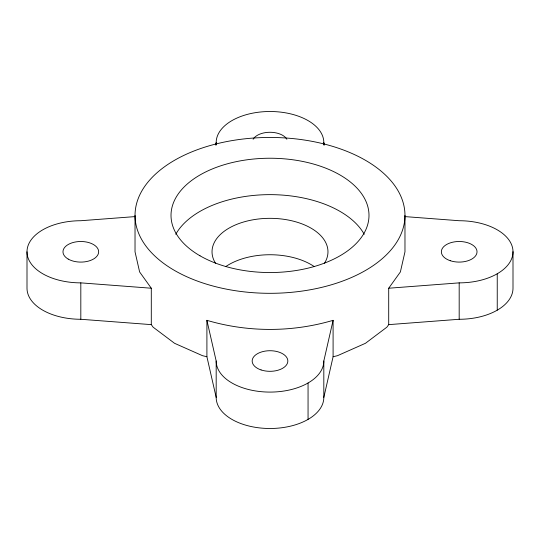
<?xml version="1.0" encoding="UTF-8"?>
<svg xmlns="http://www.w3.org/2000/svg" width="540" height="540" viewBox="0 0 540 540"><rect width="100%" height="100%" fill="white"/><g stroke="black" fill="none" stroke-linecap="round" stroke-linejoin="round"><path stroke-width="0.81" d="M215.629 145.01L216.182 142.573A53.818 31.07 0 0 1 270 111.503A53.818 31.07 0 0 1 323.818 142.573L324.371 145.01M323.818 397.427L323.818 361.017L333.092 320.328C292.154 332.438 247.847 332.438 206.908 320.328L206.908 356.738L216.182 397.427A53.818 31.07 0 0 0 270 428.497A53.818 31.07 0 0 0 323.818 397.427L333.092 356.738L333.092 320.328M333.092 356.738L337.487 355.691L365.438 343.305L386.89 327.166L388.706 324.635L388.706 288.225L400.376 271.964L404.973 251.795L404.973 215.386A134.973 77.929 0 0 0 202.513 147.899A134.973 77.929 0 0 0 202.513 282.872A134.973 77.929 0 0 0 404.973 215.386M135.351 216.581L80.818 220.725A53.818 31.07 0 0 0 27 251.795L27 288.205A53.818 31.07 0 0 0 80.818 319.275L151.294 324.635L153.11 327.166L174.562 343.305L202.513 355.691L206.908 356.738M388.706 288.225L459.182 282.865A53.818 31.07 0 0 0 513 251.795L513 288.205A53.818 31.07 0 0 1 459.182 319.275L388.706 324.635M404.649 216.581L459.182 220.725A53.818 31.07 0 0 1 513 251.795M27 251.795A53.818 31.07 0 0 0 80.818 282.865L151.294 288.225L151.294 324.635M151.294 288.225L139.624 271.964L135.027 251.795L135.027 215.386M206.908 320.328L216.182 361.017L216.182 397.427M497.239 273.767L497.239 310.176M459.182 282.865L459.182 319.275M323.818 142.573L323.818 145.058M308.057 382.988L308.057 419.398M216.182 142.573L216.182 145.058M80.818 282.865L80.818 319.275M253.112 139.266A17.834 10.301 0 0 1 270 132.273A17.834 10.301 0 0 1 286.889 139.266M175.77 234.286A98.989 57.152 0 0 1 270 194.643A98.989 57.152 0 0 1 364.23 234.286M215.521 263.237A57.969 33.467 0 0 1 270 218.329A57.969 33.467 0 0 1 324.479 263.237M226.071 266.369A57.969 33.467 0 0 1 313.929 266.369M323.818 361.017A53.818 31.07 0 0 1 270 392.087A53.818 31.07 0 0 1 216.182 361.017M450.265 260.712A17.834 10.301 0 0 0 477.023 251.795A17.834 10.301 0 0 0 450.265 242.879A17.834 10.301 0 0 0 450.265 260.712M261.083 369.94A17.834 10.301 0 0 0 287.834 361.017A17.834 10.301 0 0 0 261.083 352.1A17.834 10.301 0 0 0 261.083 369.94M68.202 259.079A17.834 10.301 0 0 0 98.044 254.462A17.834 10.301 0 0 0 76.201 241.846A17.834 10.301 0 0 0 68.202 259.079M200.003 255.798A98.989 57.152 0 0 0 365.62 230.182A98.989 57.152 0 0 0 244.377 160.184A98.989 57.152 0 0 0 200.003 255.798"/></g></svg>
